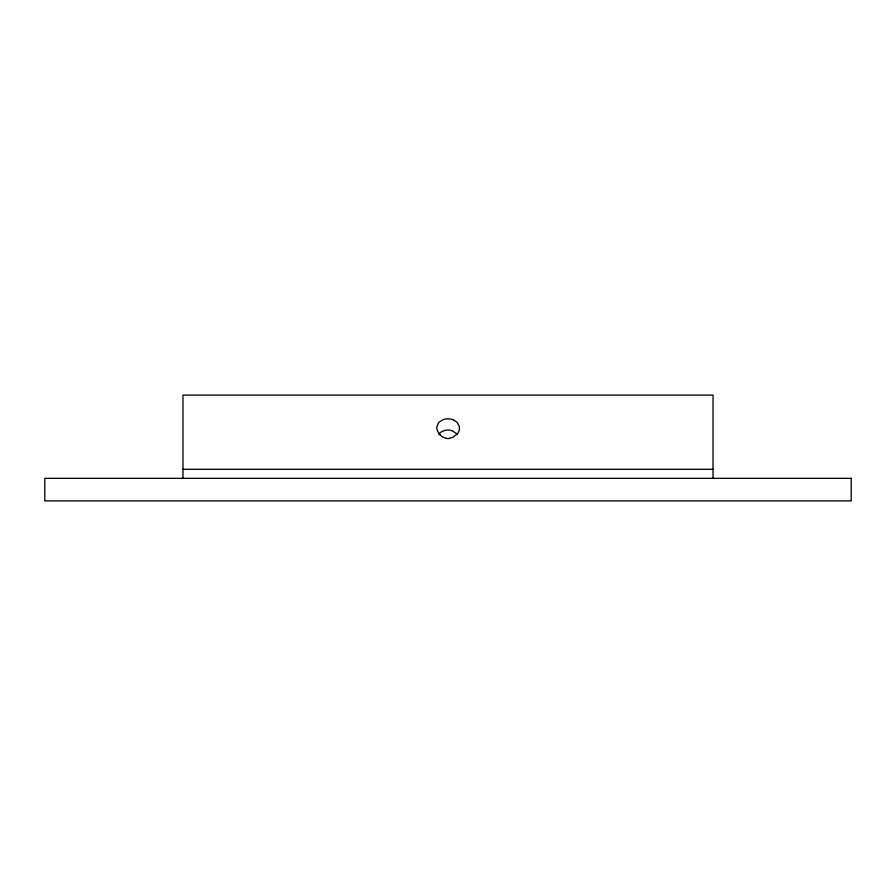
<?xml version="1.0" encoding="UTF-8"?>
<svg xmlns="http://www.w3.org/2000/svg" width="896" height="896" viewBox="0 0 896 896"><rect width="100%" height="100%" fill="white"/><g stroke="black" fill="none" stroke-linecap="round" stroke-linejoin="round"><path stroke-width="1.34" d="M456.579 434.392L453.04 437.226L449.355 438.402M438.704 434.056L441.448 431.76L444.774 430.483M182.963 469.314L713.037 469.314M446.645 438.402L442.96 437.226L439.768 434.784M451.83 430.629L457.296 434.056M453.41 419.933L457.206 422.408L459.122 426.048A19.13 12.712 -6.6 0 1 457.094 434.538M713.037 478.341L713.037 395.102L182.963 395.102L182.963 478.341M444.741 430.427A9.15 5.667 -0.3 0 1 451.875 430.573M449.366 438.413A7.717 5.678 0 0 1 446.645 438.413M453.533 419.832A9.677 5.69 -0.7 0 0 443.061 419.664L438.794 422.408L436.766 426.843A18.984 12.208 11.5 0 0 440.059 434.694M851.2 478.341L44.8 478.341L44.8 500.898L851.2 500.898L851.2 478.341"/></g></svg>
